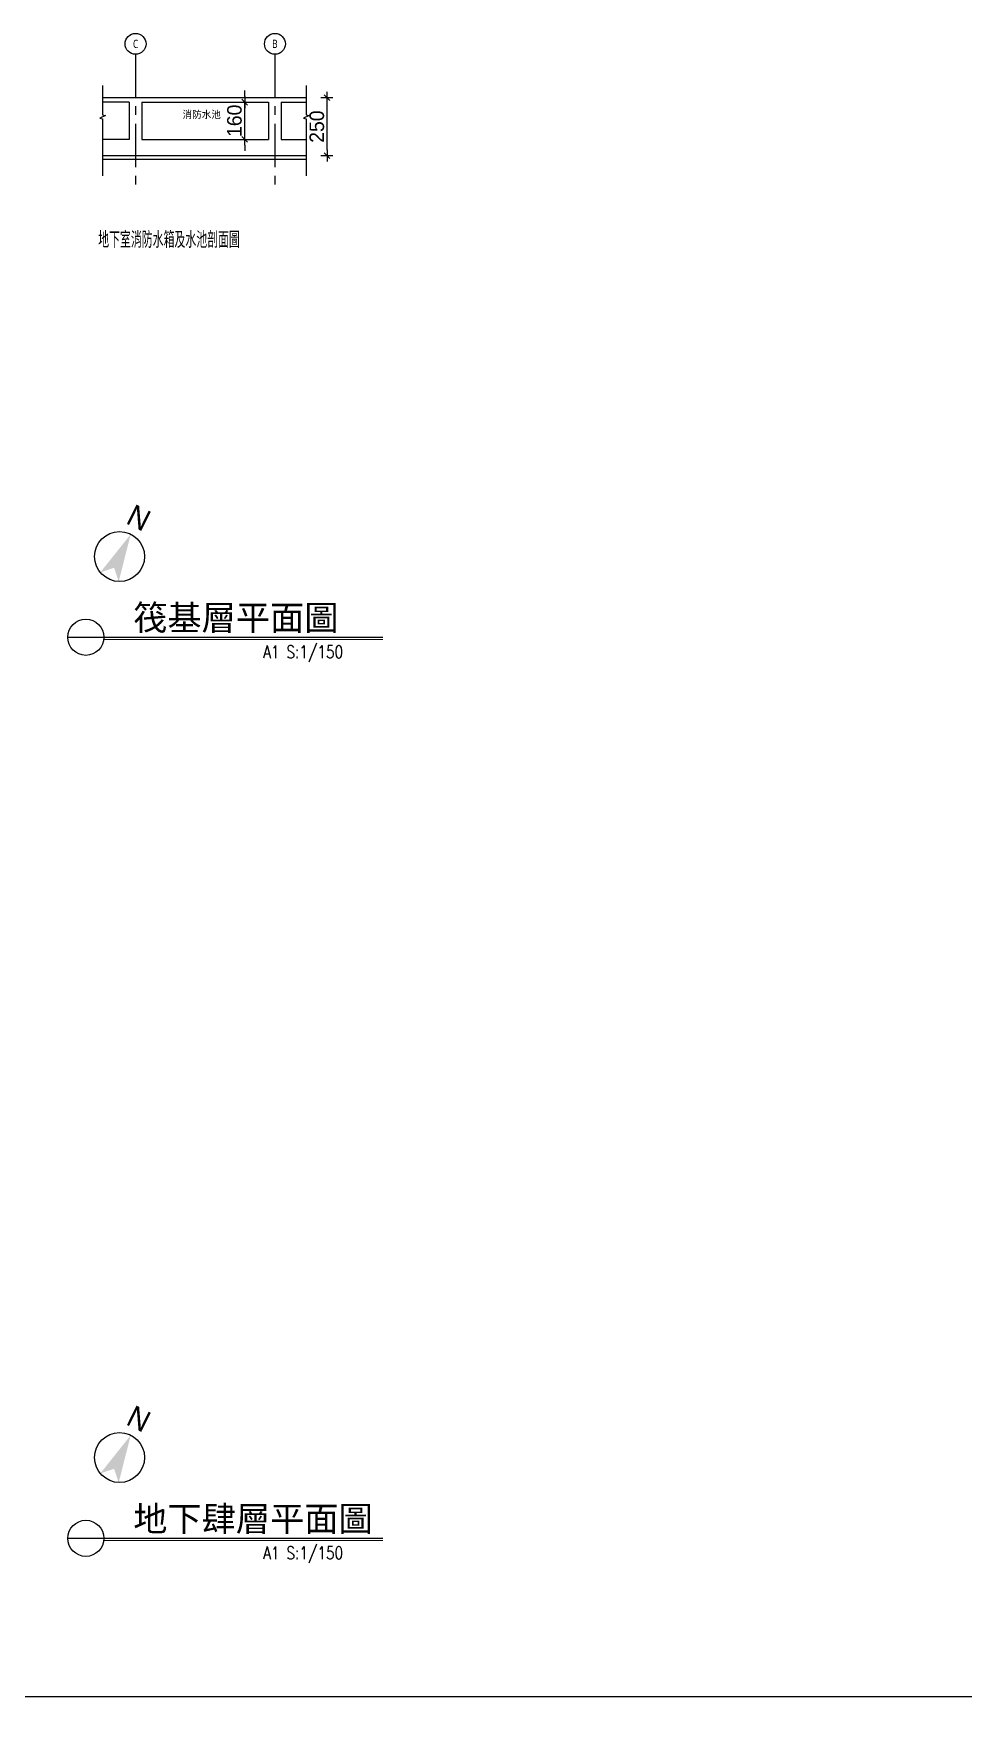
# Model space of a CAD drawing. Header units: millimetres. Extents: x -3377 to 119122, y -22007 to 15479.
# Drawn here: x 7296 to 11300, y 7729 to 14921 of the extents above; entities that cross this region are included whole.
import ezdxf
from ezdxf.enums import TextEntityAlignment as Align

# ---------------------------------------------------------------- set-up
doc = ezdxf.new("R2010")
doc.units = ezdxf.units.MM
doc.header["$LTSCALE"] = 150
doc.header["$MEASUREMENT"] = 0
doc.linetypes.add('CENTER', pattern=[2, 1.25, -0.25, 0.25, -0.25])
doc.linetypes.add('HIDDEN', pattern=[0.375, 0.25, -0.125])
doc.layers.get('0').update_dxf_attribs({"plot": 0})
for name, color, linetype in [('0-文字', 160, 'Continuous'), ('Col-Line', 8, 'CENTER'), ('DIM', 6, 'Continuous'), ('HID', 5, 'HIDDEN'), ('OTHER', 4, 'Continuous'), ('TEXT', 2, 'Continuous'), ('WALL', 2, 'Continuous'), ('指北針', 7, 'Continuous')]:
    doc.layers.add(name, color=color, linetype=linetype)
doc.layers.add('5', color=5, linetype='Continuous', lineweight=13)
doc.layers.add('TEXT-4', color=4, linetype='Continuous', lineweight=25)
doc.layers.add('LABEL', color=1, linetype='Continuous', plot=False)
doc.layers.add('S-ARCH', color=252, linetype='Continuous', plot=False)
doc.styles.add('BM-C', font='SIMPLEX.shx', dxfattribs={"width": 0.7, "bigfont": 'CHINESET.shx'})
doc.styles.add('C1', font='', dxfattribs={"bigfont": 'japanese.shx'})
doc.styles.add('CHINA', font='romans.shx', dxfattribs={"width": 0.8, "bigfont": 'china.shx'})
doc.styles.add('CHINESET', font='c2.shx', dxfattribs={"bigfont": 'china.shx'})
doc.styles.add('CT', font='')
doc.styles.add('ET', font='simplex.shx', dxfattribs={"width": 0.8})
doc.styles.get('C1').set_extended_font_data('微軟正黑體')
doc.styles.get('CT').set_extended_font_data('DFKai-SB')
doc.dimstyles.new('SS', dxfattribs={"dimtxt": 25, "dimasz": 10, "dimexe": 10, "dimexo": 10, "dimgap": 5, "dimtad": 1, "dimdec": 1, "dimdsep": 46, "dimtxsty": 'CHINESET', "dimblk": 'SLASH', "dimcen": 10, "dimdle": 10, "dimclrd": 6, "dimclre": 6, "dimclrt": 4, "dimadec": 0, "dimazin": 0, "dimtfac": 1, "dimtdec": 1, "dimtix": 1, "dimtmove": 2, "dimatfit": 3, "dimldrblk": 'SLASH', "dimfxl": 0, "dimtolj": 1, "dimarcsym": 0})

# ---------------------------------------------------------------- blocks, each defined once
blk = doc.blocks.new('SLASH')
at = {"layer": 'DIM'}
blk.add_line((-1, 0), (1, 0), dxfattribs=at)
at = {"layer": 'DIM', "color": 4}
blk.add_line((-0.5, -0.5), (0.5, 0.5), dxfattribs=at)
blk = doc.blocks.new('*D150')
at = {"layer": 'DEFPOINTS', "color": 0, "transparency": 16777216}
for p in [(2974.2, 5145.8), (2981.3, 5145.8), (2974.2, 4985.8)]:
    blk.add_point(p, dxfattribs=at)
at = {"layer": 'DIM', "color": 6, "lineweight": -2, "transparency": 16777216}
for p, q in [((2981.3, 5170.8), (2981.3, 5195.8)), ((2981.3, 4985.8), (2981.3, 5145.8)), ((2999.2, 5145.8), (3006.3, 5145.8)), ((2999.2, 4985.8), (3006.3, 4985.8)), ((2981.3, 4960.8), (2981.3, 4935.8))]:
    blk.add_line(p, q, dxfattribs=at)
at = {"layer": 'DIM', "color": 6, "lineweight": -2, "transparency": 16777216, "xscale": 25, "yscale": 25, "zscale": 25}
for p, rotation in [((2981.3, 5145.8), 270), ((2981.3, 4985.8), 90)]:
    blk.add_blockref('SLASH', p, dxfattribs=dict(at, rotation=rotation))
at = {"layer": 'DIM', "color": 4, "transparency": 16777216, "insert": (2937.5, 5065.8), "char_height": 62.5, "attachment_point": 5, "rotation": 90, "style": 'CHINESET'}
blk.add_mtext('\\A1;160', dxfattribs=at)
blk = doc.blocks.new('*D147')
at = {"layer": 'DEFPOINTS', "color": 0, "transparency": 16777216}
for p in [(3284.6, 5165.8), (3335.8, 5165.8), (3284.6, 4915.8)]:
    blk.add_point(p, dxfattribs=at)
at = {"layer": 'DIM', "color": 6, "lineweight": -2, "transparency": 16777216}
for p, q in [((3309.6, 5165.8), (3360.8, 5165.8)), ((3335.8, 4940.8), (3335.8, 5140.8)), ((3309.6, 4915.8), (3360.8, 4915.8))]:
    blk.add_line(p, q, dxfattribs=at)
at = {"layer": 'DIM', "color": 6, "lineweight": -2, "transparency": 16777216, "xscale": 25, "yscale": 25, "zscale": 25}
for p, rotation in [((3335.8, 5165.8), 90), ((3335.8, 4915.8), 270)]:
    blk.add_blockref('SLASH', p, dxfattribs=dict(at, rotation=rotation))
at = {"layer": 'DIM', "color": 4, "transparency": 16777216, "insert": (3292.1, 5040.8), "char_height": 62.5, "attachment_point": 5, "rotation": 90, "style": 'CHINESET'}
blk.add_mtext('\\A1;250', dxfattribs=at)
blk = doc.blocks.new('DwFm')
blk.add_lwpolyline([(-12110.4, 0), (0, 0), (0, -7760.1), (-12110.4, -7760.1)], close=True)
blk = doc.blocks.new('A$C5DAC1351')
at = {"color": 252}
blk.add_line((2369.70733, 4900.76139), (3246.53377, 4900.76139), dxfattribs=at)
at = {"layer": '5', "color": 252, "linetype": 'Continuous'}
for points in [[(2375.13688, 2832.46369), (3575.86546, 2832.46369)], [(2375.13688, -1047.60409), (3575.86546, -1047.60409)]]:
    blk.add_lwpolyline(points, dxfattribs=at)
at = {"layer": 'Col-Line', "color": 252, "linetype": 'ByBlock'}
for centre in [(2511.52208, 5397.1447), (3111.52208, 5397.1447)]:
    blk.add_circle(centre, 45, dxfattribs=at)
at = {"layer": 'HID', "color": 252, "linetype": 'CENTER'}
for p, q in [((2511.52208, 5353.412), (2511.52208, 4780.07977)), ((3111.52208, 5353.412), (3111.52208, 4780.07977))]:
    blk.add_line(p, q, dxfattribs=at)
at = {"layer": 'LABEL', "color": 252}
for points in [[(2219.75701, 2841.59955), (3575.86546, 2841.59955)], [(2219.75701, -1038.46823), (3575.86546, -1038.46824)]]:
    blk.add_lwpolyline(points, dxfattribs=at)
at = {"layer": 'LABEL', "color": 252, "linetype": 'Continuous'}
for centre in [(2297.51707, 2841.59955), (2297.51707, -1038.46824)]:
    blk.add_arc(centre, 77.76005, 180.0000015, 179.9999985, dxfattribs=at)
at = {"layer": 'OTHER', "color": 252}
for points in [[(2369.70733, 5217.72085), (2369.70733, 5092.12916), (2381.70733, 5089.12916), (2357.70733, 5077.12916), (2369.70733, 5074.12916), (2369.70733, 4829.3156)], [(3246.53377, 5217.72085), (3246.53377, 5092.12916), (3258.53377, 5089.12916), (3234.53377, 5077.12916), (3246.53377, 5074.12916), (3246.53377, 4829.3156)]]:
    blk.add_lwpolyline(points, dxfattribs=at)
at = {"layer": 'WALL', "color": 252}
for p, q in [((2369.70733, 5165.76139), (3246.53377, 5165.76139)), ((2484.52208, 5145.76139), (2369.70733, 5145.76139)), ((2484.52208, 5145.76139), (2484.52208, 4985.76139)), ((2538.52208, 5145.76139), (3084.52208, 5145.76139)), ((2538.52208, 5145.76139), (2538.52208, 4985.76139)), ((3084.52208, 5145.76139), (3084.52208, 4985.76139)), ((3138.52208, 5145.76139), (3138.52208, 4985.76139)), ((3138.52208, 5145.76139), (3246.53377, 5145.76139)), ((2484.52208, 4985.76139), (2369.70733, 4985.76139)), ((2538.52208, 4985.76139), (3084.52208, 4985.76139)), ((3138.52208, 4985.76139), (3246.53377, 4985.76139)), ((2369.70733, 4915.76139), (3246.53377, 4915.76139))]:
    blk.add_line(p, q, dxfattribs=at)
at = {"layer": '指北針', "color": 252}
for centre in [(2442.96107, 3189.17869), (2442.96107, -690.8891)]:
    blk.add_circle(centre, 107.44946, dxfattribs=at)
for points in [[(2419.09131, 3141.04781), (2359.84372, 3121.08395), (2490.70065, 3285.44041)], [(2490.70065, 3285.44041), (2439.05518, 3081.80022), (2419.09131, 3141.04781)], [(2419.09131, -739.01997), (2359.84372, -758.98383), (2490.70065, -594.62738)], [(2490.70065, -594.62738), (2439.05518, -798.26757), (2419.09131, -739.01997)]]:
    blk.add_solid(points, dxfattribs=at)
at = {"layer": '0-文字', "color": 252, "style": 'CHINA'}
blk.add_text('消防水池', height=31.752, dxfattribs=at).set_placement((2713.85622, 5074.05394))
at = {"layer": 'Col-Line', "color": 252, "style": 'C1', "width": 0.75}
for s, p in [('C', (2511.52208, 5397.1447)), ('B', (3111.52208, 5397.1447))]:
    blk.add_text(s, height=36, dxfattribs=at).set_placement(p, align=Align.MIDDLE)
at = {"layer": 'TEXT', "color": 252, "linetype": 'Continuous', "style": 'CT', "width": 1}
for s, p in [('筏基層平面圖', (2501.39974, 2871.87491)), ('地下肆層平面圖', (2501.39974, -1008.19287))]:
    blk.add_text(s, height=108, dxfattribs=at).set_placement(p)
at = {"layer": 'TEXT', "color": 252, "style": 'ET', "width": 0.8}
for p in [(3405.24305, 2751.90601), (3405.24305, -1128.16178)]:
    blk.add_text('A1 S:1/150', height=54, dxfattribs=at).set_placement(p, align=Align.RIGHT)
at = {"layer": 'TEXT-4', "color": 252, "style": 'BM-C', "width": 0.67}
blk.add_text('地下室消防水箱及水池剖面圖', height=70, dxfattribs=at).set_placement((2350.69003, 4497.60157), align=Align.BOTTOM_LEFT)
at = {"layer": '指北針', "color": 252, "style": 'C1'}
for p in [(2505.1942, 3314.6651), (2505.1942, -565.40268)]:
    blk.add_text('N', height=92.81888, rotation=333.62157937, dxfattribs=at).set_placement(p, align=Align.CENTER)
at = {"layer": 'DIM', "color": 252}
for p1, p2, distance, picture, middle in [((2974.21408, 4985.76139), (2974.21408, 5145.76139), -7.0377, '*D150', (2937.50177, 5065.76139)), ((3284.64171, 4915.76139), (3284.64171, 5165.76139), -51.20024, '*D147', (3292.09195, 5040.76139))]:
    dim = blk.add_aligned_dim(p1=p1, p2=p2, distance=distance, dimstyle='SS', override={"dimscale": 2.5}, dxfattribs=at)
    dim.commit()
    dim.dimension.update_dxf_attribs({"geometry": picture, "text_midpoint": middle})
blk = doc.blocks.new('2021-1102')
blk.add_blockref('A$C5DAC1351', (-6885.9, -6041))

msp = doc.modelspace()

# ---------------------------------------------------------------- block references
msp.add_blockref('DwFm', (12110.4, 7760.14))
at = {"layer": 'S-ARCH'}
msp.add_blockref('2021-1102', (12110.4, 15520.27), dxfattribs=at)

doc.saveas('drawing.dxf')
